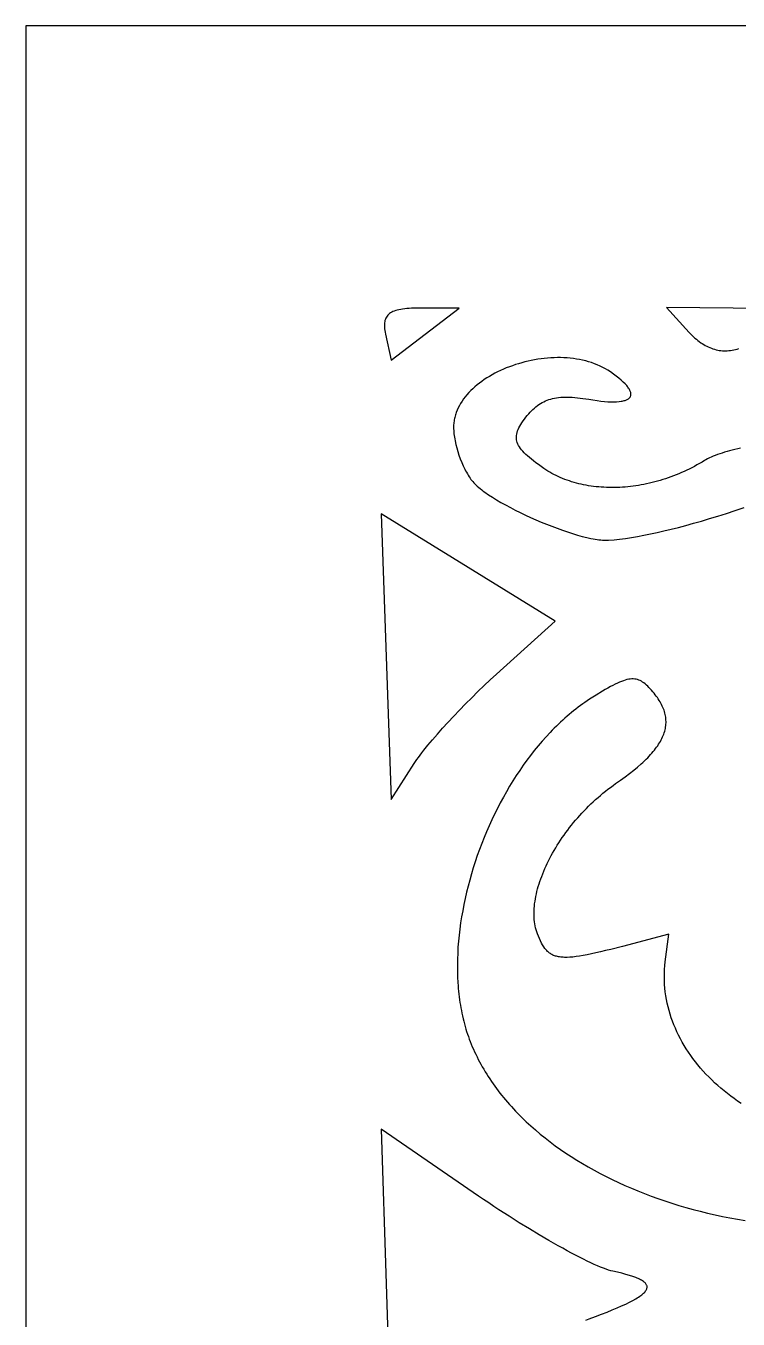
# Model space of a CAD drawing. Extents: x -500 to 500, y -999 to 1001.
# Drawn here: x -500.1 to -343, y 715.3 to 1000.5 of the extents above; entities that cross this region are included whole.
import ezdxf

# ---------------------------------------------------------------- set-up
doc = ezdxf.new("R2010")
doc.units = 0
doc.layers.add('LAYER_1', color=18, linetype='CONTINUOUS')

msp = doc.modelspace()

# ---------------------------------------------------------------- linework, layer by layer
at = {"layer": 'LAYER_1'}
for points in [[(-0.07, -999.47), (499.93, -999.47), (497.95, 1000.53), (-500.07, 1000.53), (-500.07, -999.47)], [(-413.29, 938.28), (-413.9, 938.28), (-414.48, 938.27), (-415.04, 938.25), (-415.56, 938.22), (-416.07, 938.18), (-416.54, 938.13), (-416.99, 938.07), (-417.41, 938), (-417.8, 937.92), (-418.17, 937.84), (-418.52, 937.74), (-418.84, 937.62), (-419.14, 937.5), (-419.41, 937.37), (-419.66, 937.22), (-419.89, 937.06), (-420.1, 936.89), (-420.28, 936.7), (-420.44, 936.5), (-420.59, 936.29), (-420.71, 936.06), (-420.81, 935.82), (-420.89, 935.57), (-420.95, 935.3), (-420.99, 935.01), (-421.01, 934.71), (-421.01, 934.39), (-421, 934.06), (-420.97, 933.71), (-420.92, 933.34), (-420.85, 932.95), (-420.77, 932.55), (-419.52, 926.82), (-404.55, 938.28)], [(-396.32, 857.55), (-383.33, 869.27), (-421.74, 892.88), (-419.52, 829.9), (-414.42, 837.87), (-414.14, 838.29), (-413.83, 838.74), (-413.49, 839.21), (-413.13, 839.71), (-412.73, 840.22), (-412.32, 840.76), (-411.41, 841.88), (-410.42, 843.07), (-409.34, 844.32), (-408.2, 845.61), (-407, 846.93), (-405.74, 848.28), (-404.45, 849.64), (-403.12, 851.01), (-401.77, 852.37), (-400.41, 853.71), (-399.04, 855.03), (-397.67, 856.31)]]:
    msp.add_lwpolyline(points, close=True, dxfattribs=at)
for points in [[(-211.57, 936.93), (-358.79, 938.4), (-353.8, 932.9), (-353.49, 932.57), (-353.18, 932.26), (-352.87, 931.96), (-352.56, 931.67), (-352.24, 931.4), (-351.92, 931.14), (-351.6, 930.89), (-351.27, 930.66), (-350.94, 930.45), (-350.61, 930.24), (-350.27, 930.05), (-349.94, 929.88), (-349.6, 929.71), (-349.26, 929.57), (-348.92, 929.43), (-348.57, 929.31), (-348.22, 929.21), (-347.88, 929.11), (-347.53, 929.04), (-347.18, 928.97), (-346.82, 928.92), (-346.47, 928.89), (-346.12, 928.87), (-345.76, 928.86), (-345.41, 928.87), (-345.05, 928.9), (-344.69, 928.93), (-344.34, 928.99), (-343.98, 929.05), (-343.62, 929.13), (-343.26, 929.23), (-342.9, 929.34)], [(-342.49, 907.38), (-343.11, 907.25), (-343.72, 907.11), (-344.32, 906.96), (-344.9, 906.81), (-345.47, 906.66), (-346.02, 906.49), (-346.56, 906.33), (-347.08, 906.16), (-347.58, 905.98), (-348.06, 905.81), (-348.51, 905.62), (-348.95, 905.44), (-349.36, 905.25), (-349.75, 905.06), (-350.11, 904.86), (-350.44, 904.66), (-350.99, 904.33), (-351.55, 904.01), (-352.1, 903.69), (-352.66, 903.38), (-353.23, 903.09), (-353.8, 902.8), (-354.37, 902.52), (-354.94, 902.26), (-355.52, 902), (-356.1, 901.75), (-356.68, 901.51), (-357.27, 901.28), (-357.86, 901.07), (-358.45, 900.86), (-359.04, 900.66), (-359.63, 900.47), (-360.22, 900.29), (-360.82, 900.12), (-361.41, 899.95), (-362.01, 899.8), (-362.6, 899.66), (-363.2, 899.53), (-363.8, 899.41), (-364.4, 899.3), (-364.99, 899.19), (-365.59, 899.1), (-366.18, 899.02), (-366.78, 898.94), (-367.37, 898.88), (-367.96, 898.83), (-368.55, 898.78), (-369.14, 898.75), (-369.73, 898.73), (-370.31, 898.71), (-370.9, 898.71), (-371.48, 898.71), (-372.05, 898.73), (-372.63, 898.76), (-373.2, 898.79), (-373.76, 898.84), (-374.33, 898.89), (-374.89, 898.96), (-375.45, 899.03), (-376, 899.12), (-376.55, 899.21), (-377.09, 899.32), (-377.63, 899.43), (-378.16, 899.56), (-378.69, 899.69), (-379.21, 899.84), (-379.73, 899.99), (-380.24, 900.16), (-380.75, 900.33), (-381.25, 900.52), (-381.74, 900.71), (-382.23, 900.92), (-382.71, 901.14), (-383.18, 901.36), (-383.65, 901.6), (-384.11, 901.84), (-384.56, 902.1), (-385, 902.36), (-385.44, 902.64), (-385.87, 902.93), (-386.48, 903.36), (-387.07, 903.77), (-387.61, 904.18), (-388.13, 904.57), (-388.61, 904.94), (-389.05, 905.31), (-389.46, 905.67), (-389.84, 906.02), (-390.18, 906.36), (-390.5, 906.7), (-390.78, 907.02), (-391.03, 907.35), (-391.24, 907.67), (-391.43, 907.99), (-391.59, 908.3), (-391.71, 908.61), (-391.8, 908.93), (-391.87, 909.24), (-391.9, 909.56), (-391.91, 909.87), (-391.89, 910.2), (-391.83, 910.52), (-391.75, 910.85), (-391.65, 911.19), (-391.51, 911.53), (-391.35, 911.89), (-391.16, 912.25), (-390.94, 912.62), (-390.7, 913), (-390.43, 913.4), (-390.13, 913.8), (-389.81, 914.23), (-389.51, 914.61), (-389.2, 914.97), (-388.89, 915.32), (-388.58, 915.64), (-388.26, 915.95), (-387.94, 916.24), (-387.61, 916.52), (-387.28, 916.78), (-386.94, 917.01), (-386.6, 917.24), (-386.24, 917.44), (-385.88, 917.63), (-385.51, 917.8), (-385.13, 917.96), (-384.74, 918.1), (-384.34, 918.22), (-383.93, 918.33), (-383.5, 918.42), (-383.06, 918.5), (-382.61, 918.56), (-382.15, 918.61), (-381.67, 918.64), (-381.18, 918.66), (-380.67, 918.66), (-380.15, 918.65), (-379.61, 918.62), (-379.05, 918.58), (-378.47, 918.53), (-377.88, 918.46), (-377.26, 918.37), (-376.63, 918.28), (-375.97, 918.17), (-375.03, 918.02), (-374.14, 917.89), (-373.3, 917.79), (-372.51, 917.71), (-371.77, 917.65), (-371.07, 917.62), (-370.43, 917.62), (-369.83, 917.64), (-369.29, 917.68), (-368.79, 917.74), (-368.57, 917.78), (-368.35, 917.82), (-368.15, 917.88), (-367.96, 917.93), (-367.78, 917.99), (-367.62, 918.06), (-367.46, 918.13), (-367.33, 918.21), (-367.2, 918.29), (-367.09, 918.38), (-366.99, 918.48), (-366.9, 918.58), (-366.83, 918.68), (-366.77, 918.79), (-366.72, 918.9), (-366.68, 919.02), (-366.66, 919.15), (-366.65, 919.27), (-366.66, 919.41), (-366.68, 919.55), (-366.71, 919.69), (-366.75, 919.84), (-366.81, 919.99), (-366.88, 920.15), (-366.97, 920.31), (-367.07, 920.48), (-367.18, 920.65), (-367.31, 920.82), (-367.45, 921), (-367.6, 921.19), (-367.95, 921.57), (-368.35, 921.97), (-368.8, 922.39), (-369.32, 922.82), (-369.88, 923.27), (-370.51, 923.73), (-371.19, 924.21), (-371.74, 924.57), (-372.3, 924.91), (-372.88, 925.22), (-373.48, 925.51), (-374.08, 925.78), (-374.71, 926.03), (-375.34, 926.26), (-375.99, 926.46), (-376.64, 926.64), (-377.31, 926.8), (-377.98, 926.94), (-378.66, 927.06), (-379.35, 927.16), (-380.05, 927.24), (-380.75, 927.3), (-381.46, 927.34), (-382.17, 927.37), (-382.88, 927.37), (-383.6, 927.35), (-384.32, 927.32), (-385.04, 927.27), (-385.76, 927.2), (-386.48, 927.11), (-387.2, 927), (-387.91, 926.88), (-388.63, 926.75), (-389.34, 926.59), (-390.04, 926.42), (-390.74, 926.24), (-391.44, 926.03), (-392.12, 925.82), (-392.8, 925.59), (-393.47, 925.34), (-394.14, 925.08), (-394.79, 924.8), (-395.43, 924.52), (-396.06, 924.21), (-396.67, 923.9), (-397.28, 923.57), (-397.87, 923.23), (-398.44, 922.88), (-399, 922.51), (-399.54, 922.13), (-400.07, 921.75), (-400.58, 921.35), (-401.07, 920.93), (-401.53, 920.51), (-401.98, 920.08), (-402.41, 919.64), (-402.82, 919.19), (-403.2, 918.72), (-403.56, 918.25), (-403.9, 917.77), (-404.21, 917.28), (-404.49, 916.79), (-404.75, 916.28), (-404.98, 915.77), (-405.18, 915.25), (-405.28, 914.98), (-405.36, 914.72), (-405.43, 914.45), (-405.5, 914.18), (-405.56, 913.91), (-405.62, 913.64), (-405.66, 913.37), (-405.7, 913.09), (-405.73, 912.81), (-405.75, 912.54), (-405.76, 912.26), (-405.76, 911.98), (-405.76, 911.63), (-405.74, 911.28), (-405.72, 910.92), (-405.68, 910.56), (-405.64, 910.18), (-405.58, 909.81), (-405.52, 909.42), (-405.44, 909.03), (-405.27, 908.24), (-405.07, 907.44), (-404.84, 906.64), (-404.58, 905.84), (-404.29, 905.05), (-403.98, 904.27), (-403.64, 903.51), (-403.29, 902.78), (-403.11, 902.43), (-402.92, 902.08), (-402.73, 901.75), (-402.53, 901.42), (-402.33, 901.11), (-402.13, 900.81), (-401.93, 900.52), (-401.72, 900.24), (-401.52, 900.01), (-401.31, 899.76), (-401.07, 899.52), (-400.81, 899.26), (-400.53, 899.01), (-400.23, 898.75), (-399.91, 898.48), (-399.57, 898.22), (-399.21, 897.95), (-398.84, 897.68), (-398.04, 897.12), (-397.18, 896.57), (-396.27, 896), (-395.31, 895.44), (-394.3, 894.87), (-393.25, 894.31), (-392.17, 893.75), (-391.06, 893.2), (-389.93, 892.65), (-388.77, 892.12), (-387.61, 891.6), (-386.44, 891.1), (-385.26, 890.62), (-384.09, 890.16), (-382.93, 889.72), (-381.78, 889.31), (-380.65, 888.92), (-379.54, 888.56), (-378.46, 888.24), (-377.42, 887.95), (-376.42, 887.7), (-375.47, 887.49), (-375.01, 887.4), (-374.57, 887.32), (-374.14, 887.25), (-373.72, 887.2), (-373.32, 887.15), (-372.94, 887.12), (-372.57, 887.09), (-372.22, 887.09), (-371.89, 887.09), (-371.58, 887.11), (-370.39, 887.21), (-369.15, 887.35), (-367.88, 887.51), (-366.57, 887.71), (-365.21, 887.93), (-363.82, 888.19), (-362.38, 888.47), (-360.9, 888.78), (-359.38, 889.13), (-357.81, 889.51), (-356.2, 889.91), (-354.55, 890.35), (-352.85, 890.82), (-351.11, 891.32), (-349.32, 891.85), (-347.49, 892.41), (-345.61, 893), (-343.68, 893.63), (-341.7, 894.28)], [(-342.34, 762.88), (-343.13, 763.41), (-343.9, 763.95), (-344.66, 764.5), (-345.4, 765.07), (-346.13, 765.65), (-346.84, 766.24), (-347.53, 766.84), (-348.21, 767.46), (-348.86, 768.08), (-349.51, 768.72), (-350.13, 769.37), (-350.74, 770.03), (-351.32, 770.7), (-351.89, 771.38), (-352.45, 772.08), (-352.98, 772.78), (-353.49, 773.48), (-353.98, 774.2), (-354.45, 774.93), (-354.91, 775.66), (-355.34, 776.41), (-355.75, 777.16), (-356.14, 777.91), (-356.51, 778.68), (-356.86, 779.45), (-357.18, 780.23), (-357.49, 781.01), (-357.77, 781.8), (-358.02, 782.6), (-358.26, 783.4), (-358.47, 784.2), (-358.66, 785.01), (-358.82, 785.83), (-358.96, 786.65), (-359.08, 787.47), (-359.17, 788.29), (-359.23, 789.12), (-359.27, 789.95), (-359.29, 790.79), (-359.27, 791.62), (-359.24, 792.46), (-359.17, 793.3), (-359.08, 794.14), (-358.33, 800.2), (-368.55, 797.52), (-371.09, 796.87), (-372.25, 796.58), (-373.36, 796.31), (-374.4, 796.07), (-375.38, 795.86), (-376.3, 795.67), (-377.17, 795.51), (-377.98, 795.37), (-378.74, 795.26), (-379.46, 795.18), (-380.13, 795.12), (-380.75, 795.1), (-381.33, 795.1), (-381.61, 795.11), (-381.88, 795.13), (-382.13, 795.15), (-382.38, 795.19), (-382.62, 795.23), (-382.85, 795.27), (-383.08, 795.33), (-383.29, 795.39), (-383.5, 795.46), (-383.7, 795.54), (-383.89, 795.62), (-384.08, 795.72), (-384.26, 795.82), (-384.43, 795.92), (-384.6, 796.04), (-384.76, 796.16), (-384.92, 796.29), (-385.07, 796.43), (-385.22, 796.58), (-385.36, 796.73), (-385.5, 796.9), (-385.64, 797.07), (-385.9, 797.43), (-386.14, 797.83), (-386.38, 798.26), (-386.61, 798.73), (-386.84, 799.23), (-387.06, 799.76), (-387.28, 800.32), (-387.43, 800.74), (-387.56, 801.17), (-387.67, 801.6), (-387.77, 802.05), (-387.85, 802.5), (-387.92, 802.97), (-387.97, 803.44), (-388, 803.92), (-388.02, 804.41), (-388.02, 804.9), (-388.01, 805.4), (-387.99, 805.91), (-387.94, 806.42), (-387.89, 806.94), (-387.81, 807.47), (-387.73, 808), (-387.63, 808.54), (-387.51, 809.08), (-387.39, 809.63), (-387.24, 810.18), (-387.09, 810.73), (-386.92, 811.29), (-386.74, 811.85), (-386.54, 812.41), (-386.34, 812.97), (-386.12, 813.54), (-385.88, 814.11), (-385.64, 814.68), (-385.38, 815.25), (-385.11, 815.82), (-384.83, 816.4), (-384.54, 816.97), (-384.23, 817.54), (-383.92, 818.11), (-383.59, 818.68), (-383.25, 819.25), (-382.9, 819.82), (-382.54, 820.39), (-382.17, 820.95), (-381.79, 821.52), (-381.4, 822.08), (-381, 822.63), (-380.59, 823.18), (-380.17, 823.73), (-379.75, 824.28), (-379.31, 824.82), (-378.86, 825.35), (-378.4, 825.88), (-377.94, 826.41), (-377.47, 826.93), (-376.98, 827.44), (-376.49, 827.95), (-376, 828.45), (-375.49, 828.94), (-374.98, 829.43), (-374.45, 829.9), (-373.92, 830.37), (-373.39, 830.83), (-372.85, 831.29), (-372.3, 831.73), (-371.74, 832.16), (-371.18, 832.59), (-370.61, 833), (-370.03, 833.41), (-368.95, 834.16), (-367.93, 834.91), (-366.96, 835.64), (-366.05, 836.36), (-365.2, 837.07), (-364.4, 837.76), (-364.02, 838.11), (-363.66, 838.45), (-363.31, 838.8), (-362.97, 839.13), (-362.65, 839.47), (-362.34, 839.81), (-362.04, 840.14), (-361.76, 840.47), (-361.49, 840.8), (-361.23, 841.13), (-360.99, 841.45), (-360.76, 841.78), (-360.55, 842.1), (-360.34, 842.42), (-360.16, 842.74), (-359.98, 843.06), (-359.82, 843.38), (-359.67, 843.7), (-359.54, 844.01), (-359.42, 844.33), (-359.31, 844.64), (-359.21, 844.95), (-359.13, 845.27), (-359.06, 845.58), (-359.01, 845.89), (-358.97, 846.2), (-358.94, 846.51), (-358.92, 846.82), (-358.92, 847.13), (-358.93, 847.44), (-358.95, 847.74), (-358.99, 848.05), (-359.04, 848.36), (-359.1, 848.67), (-359.17, 848.98), (-359.26, 849.29), (-359.36, 849.6), (-359.48, 849.91), (-359.6, 850.22), (-359.74, 850.53), (-359.89, 850.84), (-360.06, 851.15), (-360.23, 851.46), (-360.42, 851.77), (-360.63, 852.09), (-360.84, 852.4), (-361.07, 852.72), (-361.31, 853.03), (-361.56, 853.35), (-361.83, 853.67), (-362.1, 853.99), (-362.39, 854.31), (-362.68, 854.62), (-362.96, 854.9), (-363.24, 855.16), (-363.52, 855.4), (-363.8, 855.62), (-364.08, 855.81), (-364.35, 855.98), (-364.64, 856.13), (-364.92, 856.25), (-365.21, 856.35), (-365.51, 856.42), (-365.82, 856.47), (-366.14, 856.5), (-366.47, 856.5), (-366.81, 856.47), (-367.16, 856.42), (-367.53, 856.35), (-367.92, 856.25), (-368.32, 856.12), (-368.75, 855.97), (-369.19, 855.79), (-369.65, 855.58), (-370.14, 855.35), (-370.65, 855.09), (-371.19, 854.81), (-371.75, 854.49), (-372.34, 854.15), (-372.96, 853.78), (-374.3, 852.96), (-375.77, 852.02), (-376.28, 851.68), (-376.79, 851.34), (-377.3, 850.98), (-377.8, 850.62), (-378.3, 850.25), (-378.79, 849.87), (-379.29, 849.48), (-379.78, 849.09), (-380.26, 848.68), (-380.74, 848.27), (-381.22, 847.85), (-381.7, 847.42), (-382.17, 846.99), (-382.64, 846.55), (-383.1, 846.1), (-383.56, 845.64), (-384.02, 845.18), (-384.47, 844.71), (-385.37, 843.75), (-386.25, 842.76), (-387.11, 841.75), (-387.96, 840.71), (-388.79, 839.65), (-389.6, 838.57), (-390.39, 837.46), (-391.17, 836.33), (-391.93, 835.19), (-392.68, 834.02), (-393.4, 832.84), (-394.1, 831.64), (-394.79, 830.42), (-395.46, 829.19), (-396.1, 827.94), (-396.73, 826.68), (-397.34, 825.4), (-397.92, 824.12), (-398.49, 822.82), (-399.03, 821.51), (-399.55, 820.2), (-400.05, 818.87), (-400.53, 817.54), (-400.98, 816.2), (-401.41, 814.86), (-401.82, 813.51), (-402.2, 812.16), (-402.57, 810.81), (-402.9, 809.45), (-403.21, 808.09), (-403.5, 806.74), (-403.76, 805.38), (-404, 804.03), (-404.21, 802.68), (-404.39, 801.33), (-404.55, 799.99), (-404.68, 798.65), (-404.79, 797.32), (-404.86, 795.99), (-404.91, 794.68), (-404.93, 793.37), (-404.93, 792.07), (-404.89, 790.79), (-404.83, 789.51), (-404.78, 788.88), (-404.73, 788.25), (-404.67, 787.63), (-404.61, 787), (-404.53, 786.39), (-404.45, 785.77), (-404.36, 785.16), (-404.27, 784.55), (-404.17, 783.95), (-404.05, 783.35), (-403.94, 782.76), (-403.81, 782.17), (-403.67, 781.58), (-403.53, 781), (-403.38, 780.43), (-403.22, 779.86), (-403.06, 779.29), (-402.88, 778.73), (-402.7, 778.18), (-402.51, 777.63), (-402.31, 777.08), (-402.11, 776.54), (-401.88, 775.97), (-401.64, 775.4), (-401.39, 774.84), (-401.14, 774.27), (-400.87, 773.72), (-400.6, 773.16), (-400.32, 772.6), (-400.03, 772.05), (-399.73, 771.51), (-399.43, 770.96), (-399.11, 770.42), (-398.79, 769.88), (-398.46, 769.34), (-398.12, 768.81), (-397.78, 768.28), (-397.42, 767.76), (-397.06, 767.23), (-396.69, 766.71), (-396.31, 766.2), (-395.93, 765.68), (-395.54, 765.17), (-395.14, 764.66), (-394.73, 764.16), (-394.31, 763.66), (-393.89, 763.16), (-393.46, 762.67), (-393.02, 762.18), (-392.57, 761.7), (-392.12, 761.21), (-391.66, 760.73), (-391.19, 760.26), (-390.72, 759.79), (-389.75, 758.85), (-388.75, 757.94), (-387.73, 757.03), (-386.68, 756.14), (-385.6, 755.27), (-384.5, 754.41), (-383.37, 753.57), (-382.22, 752.75), (-381.04, 751.94), (-379.84, 751.15), (-378.61, 750.37), (-377.36, 749.61), (-376.09, 748.87), (-374.79, 748.15), (-373.47, 747.44), (-372.14, 746.75), (-370.78, 746.08), (-369.39, 745.43), (-367.99, 744.79), (-366.57, 744.18), (-365.13, 743.58), (-363.67, 743), (-362.19, 742.45), (-360.7, 741.91), (-359.18, 741.39), (-357.65, 740.89), (-356.1, 740.41), (-354.54, 739.95), (-352.96, 739.51), (-351.36, 739.1), (-349.75, 738.7), (-348.12, 738.33), (-346.48, 737.98), (-344.83, 737.64), (-343.16, 737.33), (-341.48, 737.05)], [(-376.59, 715.08), (-375.89, 715.35), (-374.48, 715.87), (-373.16, 716.38), (-371.93, 716.87), (-370.77, 717.34), (-369.7, 717.79), (-368.71, 718.23), (-367.8, 718.65), (-366.97, 719.06), (-366.23, 719.45), (-365.56, 719.83), (-365.26, 720.01), (-364.98, 720.19), (-364.71, 720.37), (-364.47, 720.54), (-364.25, 720.71), (-364.04, 720.88), (-363.86, 721.05), (-363.7, 721.21), (-363.55, 721.37), (-363.43, 721.53), (-363.33, 721.68), (-363.24, 721.83), (-363.18, 721.98), (-363.13, 722.13), (-363.1, 722.28), (-363.1, 722.42), (-363.11, 722.56), (-363.14, 722.7), (-363.2, 722.84), (-363.27, 722.97), (-363.36, 723.11), (-363.47, 723.24), (-363.59, 723.37), (-363.74, 723.5), (-363.91, 723.63), (-364.1, 723.75), (-364.3, 723.88), (-364.52, 724), (-364.77, 724.12), (-365.03, 724.25), (-365.31, 724.37), (-365.61, 724.49), (-366.27, 724.72), (-367, 724.96), (-367.8, 725.19), (-368.68, 725.43), (-369.64, 725.66), (-370.66, 725.89), (-371.11, 726), (-371.6, 726.15), (-372.14, 726.33), (-372.73, 726.55), (-373.37, 726.8), (-374.04, 727.09), (-374.76, 727.4), (-375.51, 727.75), (-376.3, 728.12), (-377.13, 728.53), (-377.99, 728.96), (-378.87, 729.42), (-379.79, 729.9), (-380.74, 730.41), (-381.71, 730.94), (-382.7, 731.49), (-383.72, 732.06), (-384.76, 732.65), (-386.88, 733.9), (-389.06, 735.2), (-391.28, 736.57), (-393.52, 737.99), (-395.77, 739.45), (-396.9, 740.19), (-398.02, 740.94), (-399.14, 741.69), (-400.25, 742.45), (-421.72, 757.24), (-419.52, 689.02)]]:
    msp.add_lwpolyline(points, dxfattribs=at)

doc.saveas('drawing.dxf')
